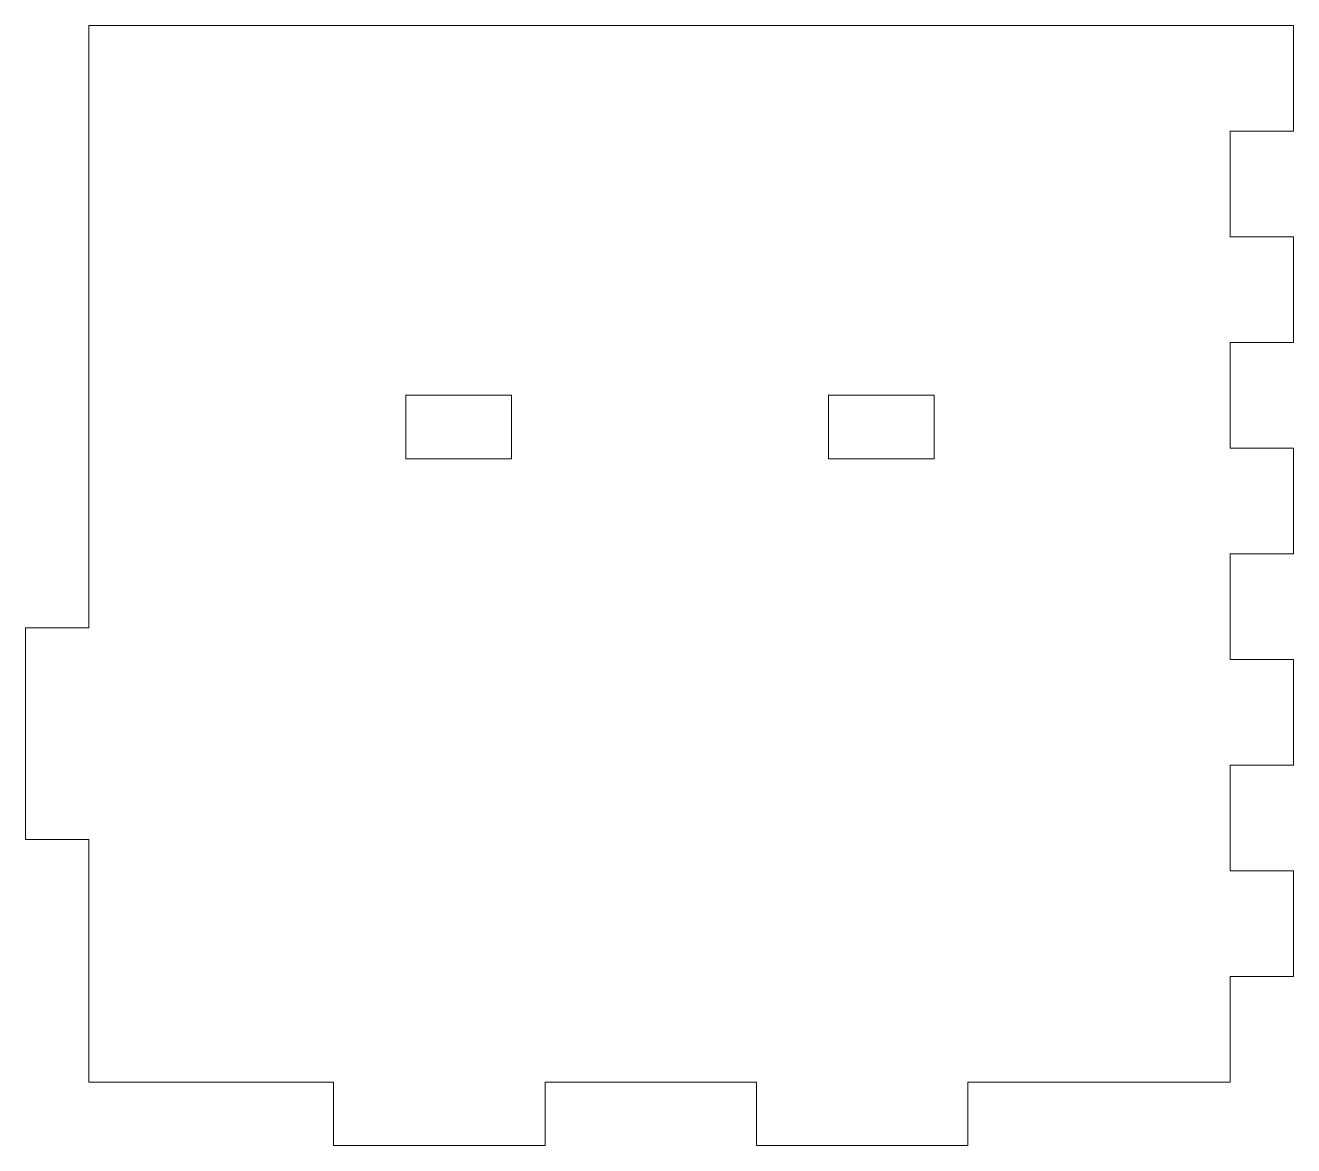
# Model space of a CAD drawing. Header units: millimetres. Extents: x 100 to 220, y 0 to 106.
import ezdxf

# ---------------------------------------------------------------- set-up
doc = ezdxf.new("R2010")
doc.units = ezdxf.units.MM

msp = doc.modelspace()

# ---------------------------------------------------------------- linework, layer by layer
at = {"color": 7, "linetype": 'Continuous', "lineweight": 15}
for p, q in [((106, 106), (220, 106)), ((106, 106), (106, 48.98)), ((220, 106), (220, 96)), ((214, 96), (214, 86)), ((220, 96), (214, 96)), ((220, 86), (214, 86)), ((220, 86), (220, 76)), ((214, 76), (214, 66)), ((220, 76), (214, 76)), ((136, 71), (136, 65)), ((146, 71), (136, 71)), ((146, 65), (146, 71)), ((176, 71), (176, 65)), ((186, 71), (176, 71)), ((186, 65), (186, 71)), ((220, 66), (214, 66)), ((220, 66), (220, 56)), ((136, 65), (146, 65)), ((176, 65), (186, 65)), ((214, 56), (214, 46)), ((220, 56), (214, 56)), ((100, 48.98), (106, 48.98)), ((100, 28.98), (100, 48.98)), ((220, 46), (214, 46)), ((220, 46), (220, 36)), ((214, 36), (214, 26)), ((220, 36), (214, 36)), ((100, 28.98), (106, 28.98)), ((106, 28.98), (106, 6)), ((220, 26), (214, 26)), ((220, 26), (220, 16)), ((214, 16), (214, 6)), ((220, 16), (214, 16)), ((106, 6), (129.17, 6)), ((129.17, 0), (129.17, 6)), ((149.17, 0), (149.17, 6)), ((149.17, 6), (169.17, 6)), ((169.17, 0), (169.17, 6)), ((189.17, 0), (189.17, 6)), ((189.17, 6), (214, 6)), ((149.17, 0), (129.17, 0)), ((189.17, 0), (169.17, 0))]:
    msp.add_line(p, q, dxfattribs=at)

doc.saveas('drawing.dxf')
